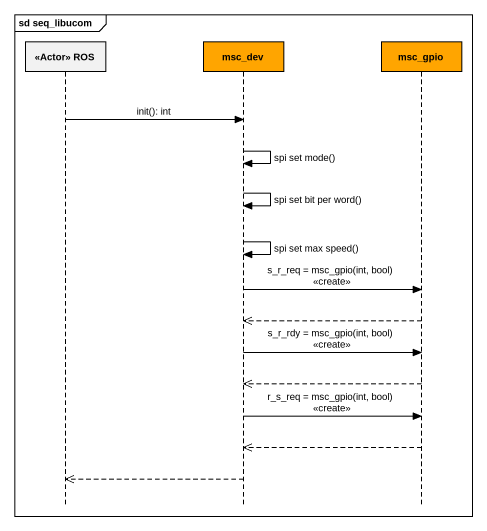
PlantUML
@startuml
mainframe sd seq_libucom
hide footbox
participant "<<Actor>> ROS" as Actor_ROS
participant msc_dev #FFA500
participant msc_gpio #FFA500

Actor_ROS -> msc_dev : init(): int
msc_dev -> msc_dev : spi set mode()
msc_dev -> msc_dev : spi set bit per word()
msc_dev -> msc_dev : spi set max speed()
msc_dev -> msc_gpio : s_r_req = msc_gpio(int, bool) <<create>>
msc_gpio -->> msc_dev
msc_dev -> msc_gpio : s_r_rdy = msc_gpio(int, bool) <<create>>
msc_gpio -->> msc_dev
msc_dev -> msc_gpio : r_s_req = msc_gpio(int, bool) <<create>>
msc_gpio -->> msc_dev
msc_dev -->> Actor_ROS
@enduml
